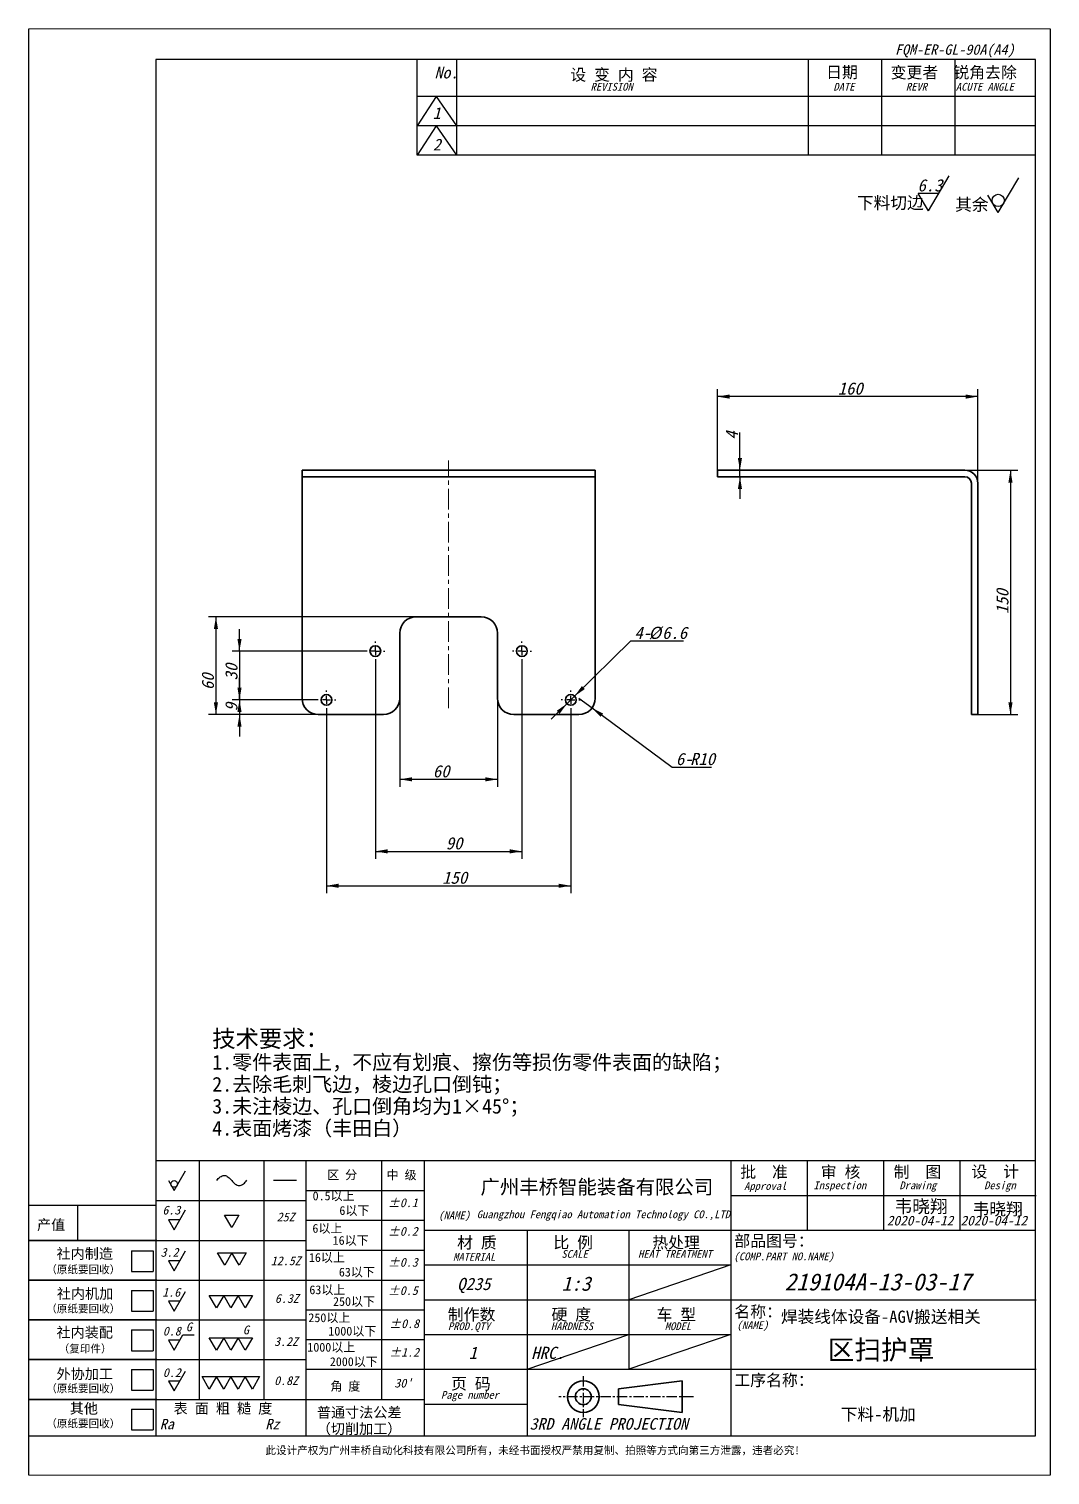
# Model space of a CAD drawing. Header units: millimetres. Extents: x -168473 to -148463, y 295526 to 306160.
# Drawn here: x -155592 to -154965, y 299227 to 300115 of the extents above; entities that cross this region are included whole.
import ezdxf

# ---------------------------------------------------------------- set-up
doc = ezdxf.new("R2010")
doc.units = ezdxf.units.MM
doc.linetypes.add('CENTER', pattern=[10.16, 6.35, -1.27, 1.27, -1.27])
doc.linetypes.add('CENTERX2', pattern=[20.32, 12.7, -2.54, 2.54, -2.54])
for name, color, linetype in [('SLD-0', 7, 'Continuous'), ('中心线层', 1, 'CENTERX2'), ('尺寸', 7, 'Continuous')]:
    doc.layers.add(name, color=color, linetype=linetype)
doc.layers.add('图框', color=7, linetype='Continuous', lineweight=20)
doc.layers.add('轮廓实线层', color=7, linetype='Continuous', lineweight=35)
doc.styles.add('SLDTEXTSTYLE0', font='')
doc.styles.add('SLDTEXTSTYLE1', font='')
doc.styles.add('SLDTEXTSTYLE2', font='')
doc.styles.add('SLDTEXTSTYLE3', font='')
doc.styles.get('SLDTEXTSTYLE0').set_extended_font_data('宋体')
doc.styles.get('SLDTEXTSTYLE1').set_extended_font_data('宋体', italic=True, bold=True)
doc.styles.get('SLDTEXTSTYLE2').set_extended_font_data('宋体')
doc.styles.get('SLDTEXTSTYLE3').set_extended_font_data('宋体', italic=True, bold=True)

msp = doc.modelspace()

# ---------------------------------------------------------------- linework, layer by layer
at = {"color": 7, "linetype": 'Continuous', "lineweight": 35}
for p, q in [((-155423.987, 299839.567), (-155423.987, 299843.567)), ((-155423.987, 299843.567), (-155413.987, 299843.567)), ((-155253.987, 299843.567), (-155413.987, 299843.567)), ((-155253.987, 299843.567), (-155243.987, 299843.567)), ((-155243.987, 299843.567), (-155243.987, 299839.567)), ((-155168.986, 299839.567), (-155168.986, 299843.567)), ((-155168.986, 299843.567), (-155158.986, 299843.567)), ((-155016.986, 299843.567), (-155158.986, 299843.567)), ((-155413.987, 299839.567), (-155423.987, 299839.567)), ((-155423.987, 299835.567), (-155423.987, 299839.567)), ((-155423.987, 299703.567), (-155423.987, 299835.567)), ((-155253.987, 299839.567), (-155413.987, 299839.567)), ((-155243.987, 299839.567), (-155253.987, 299839.567)), ((-155243.987, 299835.567), (-155243.987, 299839.567)), ((-155243.987, 299703.567), (-155243.987, 299835.567)), ((-155158.986, 299839.567), (-155168.986, 299839.567)), ((-155016.986, 299839.567), (-155158.986, 299839.567)), ((-155012.986, 299703.567), (-155012.986, 299835.567)), ((-155008.986, 299703.567), (-155008.986, 299835.567)), ((-155313.987, 299753.567), (-155353.987, 299753.567)), ((-155363.987, 299743.567), (-155363.987, 299703.567)), ((-155303.987, 299703.567), (-155303.987, 299743.567)), ((-155012.986, 299693.567), (-155012.986, 299703.567)), ((-155008.986, 299703.567), (-155008.986, 299693.567)), ((-155373.987, 299693.567), (-155413.987, 299693.567)), ((-155253.987, 299693.567), (-155293.987, 299693.567)), ((-155008.986, 299693.567), (-155012.986, 299693.567))]:
    msp.add_line(p, q, dxfattribs=at)
for centre in [(-155378.987, 299732.567), (-155288.987, 299732.567), (-155408.987, 299702.567), (-155258.987, 299702.567)]:
    msp.add_circle(centre, 3.3, dxfattribs=at)
for centre, radius, start, end in [((-155016.986, 299835.567), 8, 0, 90), ((-155016.986, 299835.567), 4, 0, 90), ((-155353.987, 299743.567), 10, 90, 180), ((-155313.987, 299743.567), 10, 0, 90), ((-155413.987, 299703.567), 10, 180, 270), ((-155373.987, 299703.567), 10, 270, 0), ((-155293.987, 299703.567), 10, 180, 270), ((-155253.987, 299703.567), 10, 270, 0)]:
    msp.add_arc(centre, radius, start, end, dxfattribs=at)
at = {"layer": 'SLD-0'}
for p, q in [((-155591.687, 299226.584), (-155591.687, 300114.584)), ((-154964.687, 300114.584), (-154964.7, 299226.584)), ((-155353.237, 300037.162), (-155353.237, 300095.828)), ((-155329.237, 300095.828), (-155329.237, 300037.162)), ((-155113.236, 300095.828), (-155113.236, 300037.162)), ((-155068.236, 300095.828), (-155068.236, 300037.162)), ((-155023.236, 300095.828), (-155023.236, 300037.162)), ((-154973.7, 300073.162), (-155353.237, 300073.162)), ((-155341.714, 300073.162), (-155353.237, 300055.162)), ((-155341.714, 300073.162), (-155329.236, 300055.162)), ((-154973.7, 300055.162), (-155353.237, 300055.162)), ((-155341.714, 300055.162), (-155353.237, 300037.162)), ((-155341.714, 300055.162), (-155329.237, 300037.162)), ((-154973.7, 300037.162), (-155353.237, 300037.162)), ((-155168.986, 299843.567), (-155168.986, 299893.329)), ((-155008.986, 299888.829), (-155168.986, 299888.829)), ((-155008.986, 299835.567), (-155008.986, 299893.329)), ((-155155.114, 299843.567), (-155155.114, 299866.706)), ((-155155.114, 299839.567), (-155155.114, 299843.567)), ((-155016.986, 299843.567), (-154984.509, 299843.567)), ((-154989.009, 299843.567), (-154989.009, 299693.567)), ((-155155.114, 299839.567), (-155155.114, 299826.067)), ((-155353.987, 299753.567), (-155481.363, 299753.567)), ((-155476.863, 299753.567), (-155476.863, 299693.567)), ((-155462.392, 299732.567), (-155462.392, 299746.067)), ((-155256.634, 299704.881), (-155222.164, 299738.775)), ((-155222.164, 299738.775), (-155189.799, 299738.775)), ((-155384.787, 299732.567), (-155466.892, 299732.567)), ((-155462.392, 299732.567), (-155462.392, 299702.567)), ((-155378.987, 299726.767), (-155378.987, 299605.067)), ((-155288.987, 299726.767), (-155288.987, 299605.067)), ((-155462.392, 299702.567), (-155462.392, 299716.067)), ((-155414.787, 299702.567), (-155466.892, 299702.567)), ((-155414.787, 299702.567), (-155466.892, 299702.567)), ((-155462.392, 299702.567), (-155462.392, 299693.567)), ((-155462.392, 299702.567), (-155462.392, 299689.067)), ((-155363.987, 299703.567), (-155363.987, 299649.296)), ((-155303.987, 299703.567), (-155303.987, 299649.296)), ((-155261.34, 299700.253), (-155270.966, 299690.788)), ((-155261.34, 299700.253), (-155256.634, 299704.881)), ((-155253.987, 299703.567), (-155245.938, 299697.633)), ((-155413.987, 299693.567), (-155481.363, 299693.567)), ((-155413.987, 299693.567), (-155466.892, 299693.567)), ((-155462.392, 299693.567), (-155462.392, 299680.067)), ((-155408.987, 299696.767), (-155408.987, 299583.948)), ((-155258.987, 299696.767), (-155258.987, 299583.948)), ((-155245.938, 299697.633), (-155196.681, 299661.319)), ((-155008.986, 299693.567), (-154984.509, 299693.567)), ((-155196.681, 299661.319), (-155172.608, 299661.319)), ((-155303.987, 299653.796), (-155363.987, 299653.796)), ((-155378.987, 299609.567), (-155288.987, 299609.567)), ((-155408.987, 299588.448), (-155258.987, 299588.448)), ((-155591.687, 299392.293), (-155513.698, 299392.293)), ((-155561.906, 299392.293), (-155561.906, 299370.684)), ((-155513.134, 299370.684), (-155591.687, 299370.684)), ((-155528.705, 299364.288), (-155515.46, 299364.288)), ((-155528.705, 299364.288), (-155528.705, 299351.573)), ((-155515.46, 299364.288), (-155515.46, 299351.573)), ((-155348.954, 299355.596), (-155160.761, 299355.596)), ((-155160.761, 299355.596), (-155223.303, 299334.24)), ((-155513.134, 299346.277), (-155591.687, 299346.277)), ((-155528.705, 299351.573), (-155515.46, 299351.573)), ((-155528.705, 299339.988), (-155515.46, 299339.988)), ((-155528.705, 299339.988), (-155528.705, 299327.273)), ((-155515.46, 299339.988), (-155515.46, 299327.273)), ((-155528.705, 299327.273), (-155515.46, 299327.273)), ((-155348.954, 299334.24), (-154973.134, 299334.24)), ((-155513.134, 299321.871), (-155591.687, 299321.871)), ((-155528.705, 299315.688), (-155515.46, 299315.688)), ((-155528.705, 299315.688), (-155528.705, 299302.973)), ((-155515.46, 299315.688), (-155515.46, 299302.973)), ((-155348.954, 299312.884), (-155160.761, 299312.884)), ((-155285.846, 299291.528), (-155223.303, 299312.884)), ((-155160.761, 299312.884), (-155223.303, 299291.528)), ((-155528.705, 299302.973), (-155515.46, 299302.973)), ((-155513.134, 299297.464), (-155591.687, 299297.464)), ((-155528.705, 299291.388), (-155515.46, 299291.388)), ((-155528.705, 299291.388), (-155528.705, 299278.673)), ((-155515.46, 299291.388), (-155515.46, 299278.673)), ((-155528.705, 299278.673), (-155515.46, 299278.673)), ((-155513.134, 299273.057), (-155591.687, 299273.057)), ((-155528.705, 299267.088), (-155515.46, 299267.088)), ((-155528.705, 299267.088), (-155528.705, 299254.373)), ((-155515.46, 299267.088), (-155515.46, 299254.373)), ((-155348.954, 299270.172), (-155285.846, 299270.172)), ((-155528.705, 299254.373), (-155515.46, 299254.373))]:
    msp.add_line(p, q, dxfattribs=at)
at = {"layer": 'SLD-0', "color": 0}
for p, q in [((-155039.323, 300002.87), (-155026.682, 300024.298)), ((-154996.496, 300001.776), (-154983.856, 300023.204)), ((-155039.323, 300002.87), (-155045.643, 300013.584)), ((-155033.002, 300013.584), (-155045.643, 300013.584)), ((-154996.496, 300001.776), (-155002.816, 300012.49)), ((-155378.987, 299737.567), (-155378.987, 299738.367)), ((-155288.987, 299737.567), (-155288.987, 299738.367)), ((-155383.987, 299732.567), (-155384.787, 299732.567)), ((-155378.987, 299732.567), (-155381.487, 299732.567)), ((-155378.987, 299732.567), (-155378.987, 299735.067)), ((-155378.987, 299732.567), (-155378.987, 299730.067)), ((-155378.987, 299732.567), (-155376.487, 299732.567)), ((-155378.987, 299727.567), (-155378.987, 299726.767)), ((-155373.987, 299732.567), (-155373.187, 299732.567)), ((-155293.987, 299732.567), (-155294.787, 299732.567)), ((-155288.987, 299732.567), (-155291.487, 299732.567)), ((-155288.987, 299732.567), (-155288.987, 299735.067)), ((-155288.987, 299732.567), (-155288.987, 299730.067)), ((-155288.987, 299732.567), (-155286.487, 299732.567)), ((-155288.987, 299727.567), (-155288.987, 299726.767)), ((-155283.987, 299732.567), (-155283.187, 299732.567)), ((-155413.987, 299702.567), (-155414.787, 299702.567)), ((-155408.987, 299702.567), (-155411.487, 299702.567)), ((-155408.987, 299707.567), (-155408.987, 299708.367)), ((-155408.987, 299702.567), (-155408.987, 299705.067)), ((-155408.987, 299702.567), (-155408.987, 299700.067)), ((-155408.987, 299702.567), (-155406.487, 299702.567)), ((-155403.987, 299702.567), (-155403.187, 299702.567)), ((-155263.987, 299702.567), (-155264.787, 299702.567)), ((-155258.987, 299702.567), (-155261.487, 299702.567)), ((-155258.987, 299707.567), (-155258.987, 299708.367)), ((-155258.987, 299702.567), (-155258.987, 299705.067)), ((-155258.987, 299702.567), (-155258.987, 299700.067)), ((-155258.987, 299702.567), (-155256.487, 299702.567)), ((-155253.987, 299702.567), (-155253.187, 299702.567)), ((-155408.987, 299697.567), (-155408.987, 299696.767)), ((-155258.987, 299697.567), (-155258.987, 299696.767))]:
    msp.add_line(p, q, dxfattribs=at)
at = {"layer": 'SLD-0', "linetype": 'CENTERX2', "lineweight": 18}
msp.add_line((-155333.987, 299697.567), (-155333.987, 299849.567), dxfattribs=at)
at = {"layer": 'SLD-0', "color": 0}
msp.add_circle((-154996.496, 300009.276), 3.75, dxfattribs=at)
at = {"layer": 'SLD-0'}
for points in [[(-155168.986, 299888.829), (-155161.486, 299887.554), (-155161.486, 299890.104)], [(-155008.986, 299888.829), (-155016.486, 299890.104), (-155016.486, 299887.554)], [(-155155.114, 299843.567), (-155153.839, 299851.067), (-155156.389, 299851.067)], [(-154989.009, 299843.567), (-154990.284, 299836.067), (-154987.734, 299836.067)], [(-155155.114, 299839.567), (-155156.389, 299832.067), (-155153.839, 299832.067)], [(-155476.863, 299753.567), (-155478.138, 299746.067), (-155475.588, 299746.067)], [(-155462.392, 299732.567), (-155461.117, 299740.067), (-155463.667, 299740.067)], [(-155462.392, 299702.567), (-155461.117, 299710.067), (-155463.667, 299710.067)], [(-155256.634, 299704.881), (-155250.392, 299709.23), (-155252.18, 299711.048)], [(-155476.863, 299693.567), (-155475.588, 299701.067), (-155478.138, 299701.067)], [(-155462.392, 299702.567), (-155463.667, 299695.067), (-155461.117, 299695.067)], [(-155261.34, 299700.253), (-155267.581, 299695.904), (-155265.794, 299694.085)], [(-154989.009, 299693.567), (-154987.734, 299701.067), (-154990.284, 299701.067)], [(-155462.392, 299693.567), (-155463.667, 299686.067), (-155461.117, 299686.067)], [(-155245.938, 299697.633), (-155240.658, 299692.156), (-155239.144, 299694.208)], [(-155363.987, 299653.796), (-155356.487, 299652.521), (-155356.487, 299655.071)], [(-155303.987, 299653.796), (-155311.487, 299655.071), (-155311.487, 299652.521)], [(-155378.987, 299609.567), (-155371.487, 299608.292), (-155371.487, 299610.842)], [(-155288.987, 299609.567), (-155296.487, 299610.842), (-155296.487, 299608.292)], [(-155408.987, 299588.448), (-155401.487, 299587.173), (-155401.487, 299589.723)], [(-155258.987, 299588.448), (-155266.487, 299589.723), (-155266.487, 299587.173)]]:
    msp.add_solid(points, dxfattribs=at)
at = {"layer": '中心线层', "linetype": 'CENTER'}
for p, q in [((-155251.28, 299287.339), (-155251.28, 299262.112)), ((-155183.64, 299274.725), (-155266.3, 299274.724))]:
    msp.add_line(p, q, dxfattribs=at)
at = {"layer": '图框'}
for p, q in [((-154964.687, 300114.584), (-155591.687, 300114.584)), ((-155591.687, 299226.584), (-154964.7, 299226.584))]:
    msp.add_line(p, q, dxfattribs=at)
at = {"layer": '图框', "lineweight": 25}
for p, q in [((-154973.7, 300095.828), (-155513.7, 300095.828)), ((-155513.7, 300095.828), (-155513.7, 299250.584)), ((-154973.7, 299250.584), (-154973.7, 300095.828)), ((-155591.687, 299250.584), (-154973.7, 299250.584))]:
    msp.add_line(p, q, dxfattribs=at)
at = {"layer": '尺寸', "color": 7, "linetype": 'Continuous'}
for p, q in [((-155513.697, 299419.672), (-155513.7, 299250.584)), ((-155487.202, 299419.664), (-155487.202, 299273.223)), ((-155447.541, 299419.664), (-155447.541, 299273.223)), ((-155421.609, 299419.664), (-155421.609, 299250.584)), ((-155375.139, 299419.664), (-155375.139, 299273.223)), ((-155348.951, 299419.672), (-155348.954, 299250.584)), ((-155348.951, 299419.672), (-155348.952, 299376.96)), ((-155441.575, 299407.62), (-155427.338, 299407.62)), ((-155421.609, 299401.359), (-155348.952, 299401.359)), ((-155513.134, 299395.257), (-155421.609, 299395.257)), ((-155421.609, 299383.054), (-155348.954, 299383.054)), ((-155591.687, 299370.684), (-155421.609, 299370.684)), ((-155421.609, 299364.749), (-155348.954, 299364.749)), ((-155591.687, 299346.277), (-155421.609, 299346.277)), ((-155421.609, 299346.277), (-155348.954, 299346.277)), ((-155421.609, 299328.138), (-155348.954, 299328.138)), ((-155591.687, 299321.871), (-155421.609, 299321.871)), ((-155421.609, 299309.833), (-155348.954, 299309.833)), ((-155591.687, 299297.464), (-155421.609, 299297.464)), ((-155421.609, 299291.528), (-155348.388, 299291.528)), ((-155591.687, 299273.057), (-155348.954, 299273.057)), ((-155513.134, 299273.057), (-155348.954, 299273.057)), ((-155513.7, 299250.584), (-155348.954, 299250.584))]:
    msp.add_line(p, q, dxfattribs=at)
at = {"layer": '尺寸'}
for p, q in [((-155513.697, 299419.672), (-155348.951, 299419.672)), ((-155348.951, 299419.672), (-154973.697, 299419.672)), ((-155160.761, 299419.664), (-155160.761, 299250.584)), ((-155113.854, 299419.664), (-155113.854, 299376.952)), ((-155066.947, 299419.664), (-155066.947, 299376.952)), ((-155020.041, 299419.664), (-155020.041, 299376.952)), ((-154973.7, 299250.584), (-154973.697, 299419.672)), ((-155506.076, 299407.369), (-155502.554, 299401.268)), ((-155502.554, 299401.268), (-155495.508, 299413.471)), ((-155160.761, 299398.308), (-154973.134, 299398.308)), ((-155502.554, 299377.194), (-155495.508, 299389.398)), ((-155499.031, 299383.296), (-155506.076, 299383.296)), ((-155506.076, 299383.296), (-155502.554, 299377.194)), ((-155467.151, 299378.592), (-155471.555, 299386.22)), ((-155471.555, 299386.22), (-155462.748, 299386.22)), ((-155462.748, 299386.22), (-155467.151, 299378.592)), ((-155348.952, 299376.96), (-154973.697, 299376.96)), ((-155285.846, 299376.952), (-155285.846, 299250.584)), ((-155223.303, 299376.952), (-155223.303, 299291.528)), ((-155502.554, 299352.041), (-155495.508, 299364.244)), ((-155471.408, 299355.428), (-155475.812, 299363.055)), ((-155475.812, 299363.055), (-155467.005, 299363.055)), ((-155467.005, 299363.055), (-155471.408, 299355.428)), ((-155467.005, 299363.055), (-155458.198, 299363.055)), ((-155462.601, 299355.428), (-155467.005, 299363.055)), ((-155458.198, 299363.055), (-155462.601, 299355.428)), ((-155499.031, 299358.143), (-155506.076, 299358.143)), ((-155506.076, 299358.143), (-155502.554, 299352.041)), ((-155502.554, 299327.173), (-155495.508, 299339.377)), ((-155476.513, 299329.279), (-155480.916, 299336.907)), ((-155480.916, 299336.907), (-155472.109, 299336.907)), ((-155472.109, 299336.907), (-155476.513, 299329.279)), ((-155472.109, 299336.907), (-155463.302, 299336.907)), ((-155467.706, 299329.279), (-155472.109, 299336.907)), ((-155463.302, 299336.907), (-155467.706, 299329.279)), ((-155458.899, 299329.279), (-155463.302, 299336.907)), ((-155463.302, 299336.907), (-155454.495, 299336.907)), ((-155454.495, 299336.907), (-155458.899, 299329.279)), ((-155499.031, 299333.275), (-155506.076, 299333.275)), ((-155506.076, 299333.275), (-155502.554, 299327.173)), ((-155499.031, 299309.428), (-155506.076, 299309.428)), ((-155506.076, 299309.428), (-155502.554, 299303.327)), ((-155502.554, 299303.327), (-155497.126, 299312.728)), ((-155497.126, 299312.728), (-155490.149, 299312.728)), ((-155476.513, 299303.327), (-155480.916, 299310.954)), ((-155480.916, 299310.954), (-155472.109, 299310.954)), ((-155472.109, 299310.954), (-155476.513, 299303.327)), ((-155472.109, 299310.954), (-155463.302, 299310.954)), ((-155467.706, 299303.327), (-155472.109, 299310.954)), ((-155463.302, 299310.954), (-155467.706, 299303.327)), ((-155458.899, 299303.327), (-155463.302, 299310.954)), ((-155463.302, 299310.954), (-155454.495, 299310.954)), ((-155454.495, 299310.954), (-155458.899, 299303.327)), ((-155348.388, 299291.528), (-154973.134, 299291.528)), ((-155499.031, 299284.329), (-155506.076, 299284.329)), ((-155506.076, 299284.329), (-155502.554, 299278.228)), ((-155502.554, 299278.228), (-155495.508, 299290.431)), ((-155480.916, 299279.435), (-155485.32, 299287.062)), ((-155485.32, 299287.062), (-155476.513, 299287.062)), ((-155476.513, 299287.062), (-155480.916, 299279.435)), ((-155476.513, 299287.062), (-155467.706, 299287.062)), ((-155472.109, 299279.435), (-155476.513, 299287.062)), ((-155467.706, 299287.062), (-155472.109, 299279.435)), ((-155463.302, 299279.435), (-155467.706, 299287.062)), ((-155467.706, 299287.062), (-155458.899, 299287.062)), ((-155458.899, 299287.062), (-155463.302, 299279.435)), ((-155454.495, 299279.435), (-155458.899, 299287.062)), ((-155458.899, 299287.062), (-155450.092, 299287.062)), ((-155450.092, 299287.062), (-155454.495, 299279.435)), ((-155348.954, 299250.584), (-154973.7, 299250.584))]:
    msp.add_line(p, q, dxfattribs=at)
msp.add_circle((-155502.554, 299405.335), 2.034, dxfattribs=at)
at = {"layer": '尺寸', "color": 7, "linetype": 'Continuous'}
msp.add_open_spline([(-155476.382, 299407.519), (-155475.772, 299408.319), (-155474.438, 299409.67), (-155471.713, 299411.042), (-155469.047, 299409.593), (-155467.154, 299407.451), (-155465.25, 299405.311), (-155462.532, 299403.864), (-155459.794, 299405.335), (-155458.478, 299406.746), (-155457.878, 299407.578)], degree=3, knots=[0, 0, 0, 0, 6.9640743, 13.2970752, 19.1216713, 26.1593704, 33.2716621, 39.1431944, 45.5778054, 52.677549, 52.677549, 52.677549, 52.677549], dxfattribs=at)
at = {"layer": '轮廓实线层'}
for p, q in [((-155229.725, 299279.607), (-155190.674, 299284.488)), ((-155190.674, 299284.488), (-155190.674, 299264.963)), ((-155229.725, 299269.844), (-155229.725, 299279.607)), ((-155190.674, 299264.963), (-155229.725, 299269.844))]:
    msp.add_line(p, q, dxfattribs=at)
for radius in [9.763, 4.881]:
    msp.add_arc((-155251.28, 299274.725), radius, 0, 359.989383, dxfattribs=at)

# ---------------------------------------------------------------- texts
at = {"layer": 'SLD-0', "linetype": 'Continuous'}
for s, height, style, p in [('FQM-ER-GL-90A(A4)', 6.35, 'SLDTEXTSTYLE3', (-155059.927, 300098.723)), ('韦晓翔', 7.9375, 'SLDTEXTSTYLE0', (-155060.077, 299387.591)), ('韦晓翔', 7.5, 'SLDTEXTSTYLE0', (-155012.136, 299386.179)), ('2020-04-12', 6, 'SLDTEXTSTYLE1', (-155064.935, 299379.839)), ('2020-04-12', 6, 'SLDTEXTSTYLE1', (-155019.686, 299379.839)), ('Q235', 7.5, 'SLDTEXTSTYLE1', (-155328.734, 299340.193)), ('219104A-13-03-17', 10.5, 'SLDTEXTSTYLE1', (-155127.706, 299339.957)), ('焊装线体设备-AGV搬送相关', 7.5, 'SLDTEXTSTYLE0', (-155129.937, 299320.076)), ('区扫护罩', 12, 'SLDTEXTSTYLE0', (-155101.208, 299297.553)), ('1', 7.5, 'SLDTEXTSTYLE1', (-155321.617, 299297.893)), ('HRC.', 7.5, 'SLDTEXTSTYLE1', (-155283.225, 299297.893)), ('下料-机加', 7.5, 'SLDTEXTSTYLE0', (-155093.212, 299260.134)), ('此设计产权为广州丰桥自动化科技有限公司所有，未经书面授权严禁用复制、拍照等方式向第三方泄露，违者必究!', 4.7625, 'SLDTEXTSTYLE2', (-155446.476, 299239.39))]:
    msp.add_text(s, height=height, dxfattribs=dict(at, style=style)).set_placement(p)
at = {"layer": 'SLD-0', "color": 0, "attachment_point": 1}
for s, insert, char_height, style in [('6.3', (-155046.087, 300022.311), 7.5, 'SLDTEXTSTYLE1'), ('下料切边', (-155083.236, 300011.598), 7.5, 'SLDTEXTSTYLE0'), ('其余', (-155022.953, 300010.503), 7.5, 'SLDTEXTSTYLE0'), ('技术要求：', (-155479.134, 299499.825), 10.5, 'SLDTEXTSTYLE0'), ('1.零件表面上，不应有划痕、擦伤等损伤零件表面的缺陷；', (-155479.134, 299484.58), 9, 'SLDTEXTSTYLE0'), ('2.去除毛刺飞边，棱边孔口倒钝；', (-155479.134, 299471.08), 9, 'SLDTEXTSTYLE0'), ('3.未注棱边、孔口倒角均为1×45°；', (-155479.134, 299457.58), 9, 'SLDTEXTSTYLE0'), ('4.表面烤漆（丰田白）', (-155479.134, 299444.08), 9, 'SLDTEXTSTYLE0')]:
    msp.add_mtext(s, dxfattribs=dict(at, insert=insert, char_height=char_height, style=style))
at = {"layer": 'SLD-0', "char_height": 7.5, "attachment_point": 1, "style": 'SLDTEXTSTYLE1'}
for s, insert in [('160', (-155095.026, 299897.556)), ('4-', (-155219.914, 299747.502)), ('%%c', (-155211.185, 299747.502)), ('6.6', (-155202.892, 299747.502)), ('6-', (-155194.431, 299670.046)), ('R10', (-155185.702, 299670.046)), ('60', (-155343.663, 299662.523)), ('90', (-155335.731, 299618.294)), ('150', (-155337.913, 299597.175))]:
    msp.add_mtext(s, dxfattribs=dict(at, insert=insert))
at = {"layer": 'SLD-0', "char_height": 7.5, "attachment_point": 1, "rotation": 90, "style": 'SLDTEXTSTYLE1'}
for s, insert in [('4', (-155163.842, 299862.341)), ('150', (-154997.737, 299755.299)), ('60', (-155485.59, 299708.624)), ('30', (-155471.119, 299714.557)), ('9', (-155471.119, 299695.638))]:
    msp.add_mtext(s, dxfattribs=dict(at, insert=insert))
at = {"layer": '尺寸', "linetype": 'Continuous'}
for s, height, style, p in [('No.', 7.1437, 'SLDTEXTSTYLE1', (-155342.618, 300084.18)), ('设 变 内 容', 7.1437, 'SLDTEXTSTYLE0', (-155259.284, 300082.902)), ('日期', 7.1437, 'SLDTEXTSTYLE0', (-155102.213, 300084.441)), ('变更者', 7.1437, 'SLDTEXTSTYLE0', (-155062.572, 300084.281)), ('锐角去除', 7.1437, 'SLDTEXTSTYLE0', (-155024.087, 300084.321)), ('REVISION', 4.7625, 'SLDTEXTSTYLE1', (-155246.849, 300076.681)), ('DATE', 4.7625, 'SLDTEXTSTYLE1', (-155097.757, 300076.681)), ('REVR', 4.7625, 'SLDTEXTSTYLE1', (-155053.232, 300076.681)), ('ACUTE ANGLE', 4.7625, 'SLDTEXTSTYLE1', (-155022.543, 300076.681)), ('1', 7.144, 'SLDTEXTSTYLE1', (-155343.707, 300059.374)), ('2', 7.144, 'SLDTEXTSTYLE1', (-155343.588, 300039.993)), ('批  准', 7.1437, 'SLDTEXTSTYLE0', (-155154.893, 299409.154)), ('审 核', 7.1437, 'SLDTEXTSTYLE0', (-155105.466, 299409.114)), ('制  图', 7.1437, 'SLDTEXTSTYLE0', (-155060.702, 299409.194)), ('设  计', 7.1437, 'SLDTEXTSTYLE0', (-155012.985, 299409.393)), ('广州丰桥智能装备有限公司', 8.73125, 'SLDTEXTSTYLE0', (-155314.427, 299399.143)), ('Inspection', 4.7625, 'SLDTEXTSTYLE1', (-155109.955, 299402.109)), ('Drawing', 4.7625, 'SLDTEXTSTYLE1', (-155057.203, 299402.109)), ('Design', 4.7625, 'SLDTEXTSTYLE1', (-155005.19, 299402.109)), ('Approval', 4.7625, 'SLDTEXTSTYLE1', (-155152.526, 299401.681)), ('6.3', 5.4, 'SLDTEXTSTYLE1', (-155509.721, 299386.597)), ('Guangzhou Fengqiao Automation Technology CO.,LTD', 4.7625, 'SLDTEXTSTYLE1', (-155316.687, 299384.322)), ('(NAME)', 4.7625, 'SLDTEXTSTYLE1', (-155340.271, 299383.71)), ('材 质', 7.1437, 'SLDTEXTSTYLE0', (-155328.798, 299365.765)), ('比 例', 7.1437, 'SLDTEXTSTYLE0', (-155269.679, 299365.845)), ('热处理', 7.1437, 'SLDTEXTSTYLE0', (-155208.93, 299365.805)), ('部品图号：', 7.1437, 'SLDTEXTSTYLE0', (-155158.549, 299366.85)), ('3.2', 5.4, 'SLDTEXTSTYLE1', (-155510.849, 299360.647)), ('MATERIAL', 4.7625, 'SLDTEXTSTYLE1', (-155331.226, 299358.222)), ('SCALE', 4.7625, 'SLDTEXTSTYLE1', (-155264.711, 299359.989)), ('HEAT TREATMENT', 4.7625, 'SLDTEXTSTYLE1', (-155217.659, 299359.989)), ('(COMP.PART NO.NAME)', 4.7625, 'SLDTEXTSTYLE1', (-155158.991, 299358.49)), ('1:3', 8.7312, 'SLDTEXTSTYLE1', (-155264.584, 299339.755)), ('1.6', 5.4, 'SLDTEXTSTYLE1', (-155509.811, 299336.117)), ('制作数', 7.1437, 'SLDTEXTSTYLE0', (-155334.509, 299321.604)), ('硬 度', 7.1437, 'SLDTEXTSTYLE0', (-155270.828, 299321.604)), ('车 型', 7.1437, 'SLDTEXTSTYLE0', (-155206.326, 299321.644)), ('名称：', 7.1437, 'SLDTEXTSTYLE0', (-155158.549, 299323.362)), ('PROD.QTY', 4.7625, 'SLDTEXTSTYLE1', (-155334.393, 299315.598)), ('HARDNESS', 4.7625, 'SLDTEXTSTYLE1', (-155271.186, 299315.598)), ('MODEL', 4.7625, 'SLDTEXTSTYLE1', (-155201.262, 299315.598)), ('(NAME)', 4.7625, 'SLDTEXTSTYLE1', (-155157.131, 299316.291)), ('0.8', 5.4, 'SLDTEXTSTYLE1', (-155509.453, 299312.283)), ('0.2', 5.4, 'SLDTEXTSTYLE1', (-155509.423, 299286.803)), ('页 码', 7.1437, 'SLDTEXTSTYLE0', (-155332.474, 299279.153)), ('工序名称：', 7.1437, 'SLDTEXTSTYLE0', (-155158.549, 299281.307)), ('Page number', 4.7625, 'SLDTEXTSTYLE1', (-155338.679, 299273.435)), ('表 面 粗 糙 度', 6.35, 'SLDTEXTSTYLE0', (-155502.864, 299264.344)), ('普通寸法公差', 6.35, 'SLDTEXTSTYLE0', (-155414.878, 299261.865)), ('Ra             Rz', 6.35, 'SLDTEXTSTYLE1', (-155511.283, 299254.742)), ('（切削加工）', 6.35, 'SLDTEXTSTYLE0', (-155414.967, 299251.839)), ('3RD ANGLE PROJECTION', 7.14375, 'SLDTEXTSTYLE1', (-155284.286, 299254.464))]:
    msp.add_text(s, height=height, dxfattribs=dict(at, style=style)).set_placement(p)
at = {"layer": '尺寸', "color": 7, "linetype": 'Continuous'}
for s, height, style, p in [('区 分', 5.4, 'SLDTEXTSTYLE0', (-155408.555, 299408.215)), ('中 级', 5.4, 'SLDTEXTSTYLE0', (-155372.046, 299408.125)), ('0.5以上', 5.4, 'SLDTEXTSTYLE0', (-155417.492, 299395.316)), ('6以下', 5.4, 'SLDTEXTSTYLE0', (-155401.056, 299386.348)), ('±0.1', 5.4, 'SLDTEXTSTYLE1', (-155371.291, 299391.114)), ('产值', 6.35, 'SLDTEXTSTYLE0', (-155586.691, 299377.111)), ('25Z', 5.4, 'SLDTEXTSTYLE1', (-155439.55, 299382.358)), ('6以上', 5.4, 'SLDTEXTSTYLE0', (-155417.616, 299375.389)), ('16以下', 5.4, 'SLDTEXTSTYLE0', (-155405.179, 299367.984)), ('±0.2', 5.4, 'SLDTEXTSTYLE1', (-155371.291, 299373.558)), ('社内制造', 6.35, 'SLDTEXTSTYLE0', (-155574.735, 299359.4)), ('16以上', 5.4, 'SLDTEXTSTYLE0', (-155419.754, 299357.487)), ('（原纸要回收）', 4.7625, 'SLDTEXTSTYLE0', (-155581.078, 299350.45)), ('12.5Z', 5.4, 'SLDTEXTSTYLE1', (-155443.175, 299355.453)), ('63以下', 5.4, 'SLDTEXTSTYLE0', (-155401.369, 299348.52)), ('±0.3', 5.4, 'SLDTEXTSTYLE1', (-155371.291, 299354.531)), ('社内机加', 6.35, 'SLDTEXTSTYLE0', (-155574.558, 299334.835)), ('6.3Z', 5.4, 'SLDTEXTSTYLE1', (-155440.645, 299332.32)), ('63以上', 5.4, 'SLDTEXTSTYLE0', (-155419.497, 299337.656)), ('250以下', 5.4, 'SLDTEXTSTYLE0', (-155404.939, 299330.488)), ('±0.5', 5.4, 'SLDTEXTSTYLE1', (-155371.291, 299337.176)), ('（原纸要回收）', 4.7625, 'SLDTEXTSTYLE0', (-155581.078, 299326.391)), ('社内装配', 6.35, 'SLDTEXTSTYLE0', (-155574.717, 299311.036)), ('G', 5.4, 'SLDTEXTSTYLE1', (-155495.322, 299314.896)), ('G', 5.4, 'SLDTEXTSTYLE1', (-155460.313, 299313.013)), ('250以上', 5.4, 'SLDTEXTSTYLE0', (-155420.088, 299320.517)), ('±0.8', 5.4, 'SLDTEXTSTYLE1', (-155370.485, 299316.855)), ('3.2Z', 5.4, 'SLDTEXTSTYLE1', (-155441.181, 299305.838)), ('1000以下', 5.4, 'SLDTEXTSTYLE0', (-155407.835, 299312.259)), ('（复印件）', 4.7625, 'SLDTEXTSTYLE0', (-155573.424, 299301.819)), ('1000以上', 5.4, 'SLDTEXTSTYLE0', (-155420.739, 299302.381)), ('±1.2', 5.4, 'SLDTEXTSTYLE1', (-155370.485, 299299.264)), ('外协加工', 6.35, 'SLDTEXTSTYLE0', (-155574.717, 299285.556)), ('2000以下', 5.4, 'SLDTEXTSTYLE0', (-155406.922, 299293.51)), ('（原纸要回收）', 4.7625, 'SLDTEXTSTYLE0', (-155581.078, 299277.393)), ('0.8Z', 5.4, 'SLDTEXTSTYLE1', (-155441.091, 299281.878)), ('角 度', 5.4, 'SLDTEXTSTYLE0', (-155406.614, 299278.4)), ("30'", 5.4, 'SLDTEXTSTYLE1', (-155367.314, 299280.347)), ('其他', 6.35, 'SLDTEXTSTYLE0', (-155566.602, 299264.344)), ('（原纸要回收）', 4.7625, 'SLDTEXTSTYLE0', (-155581.078, 299255.88))]:
    msp.add_text(s, height=height, dxfattribs=dict(at, style=style)).set_placement(p)

doc.saveas('drawing.dxf')
